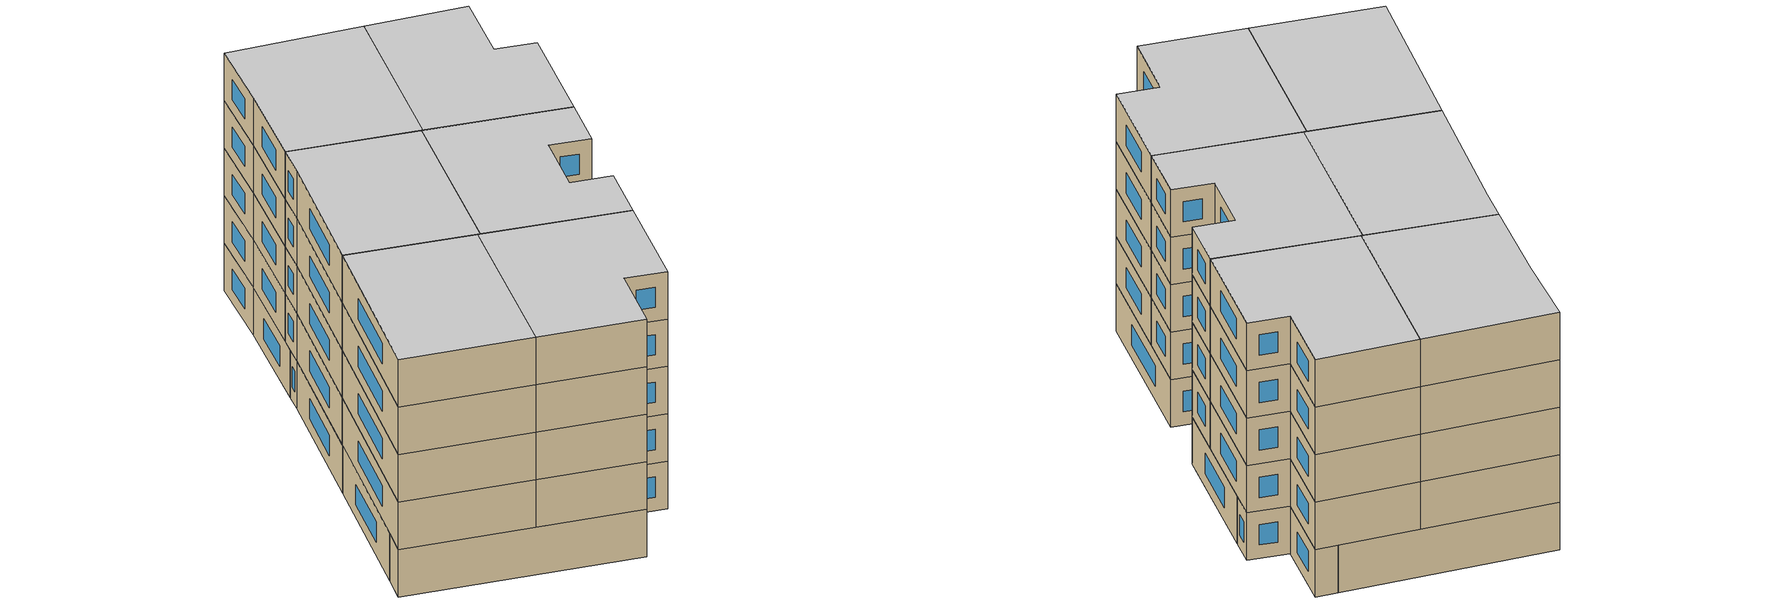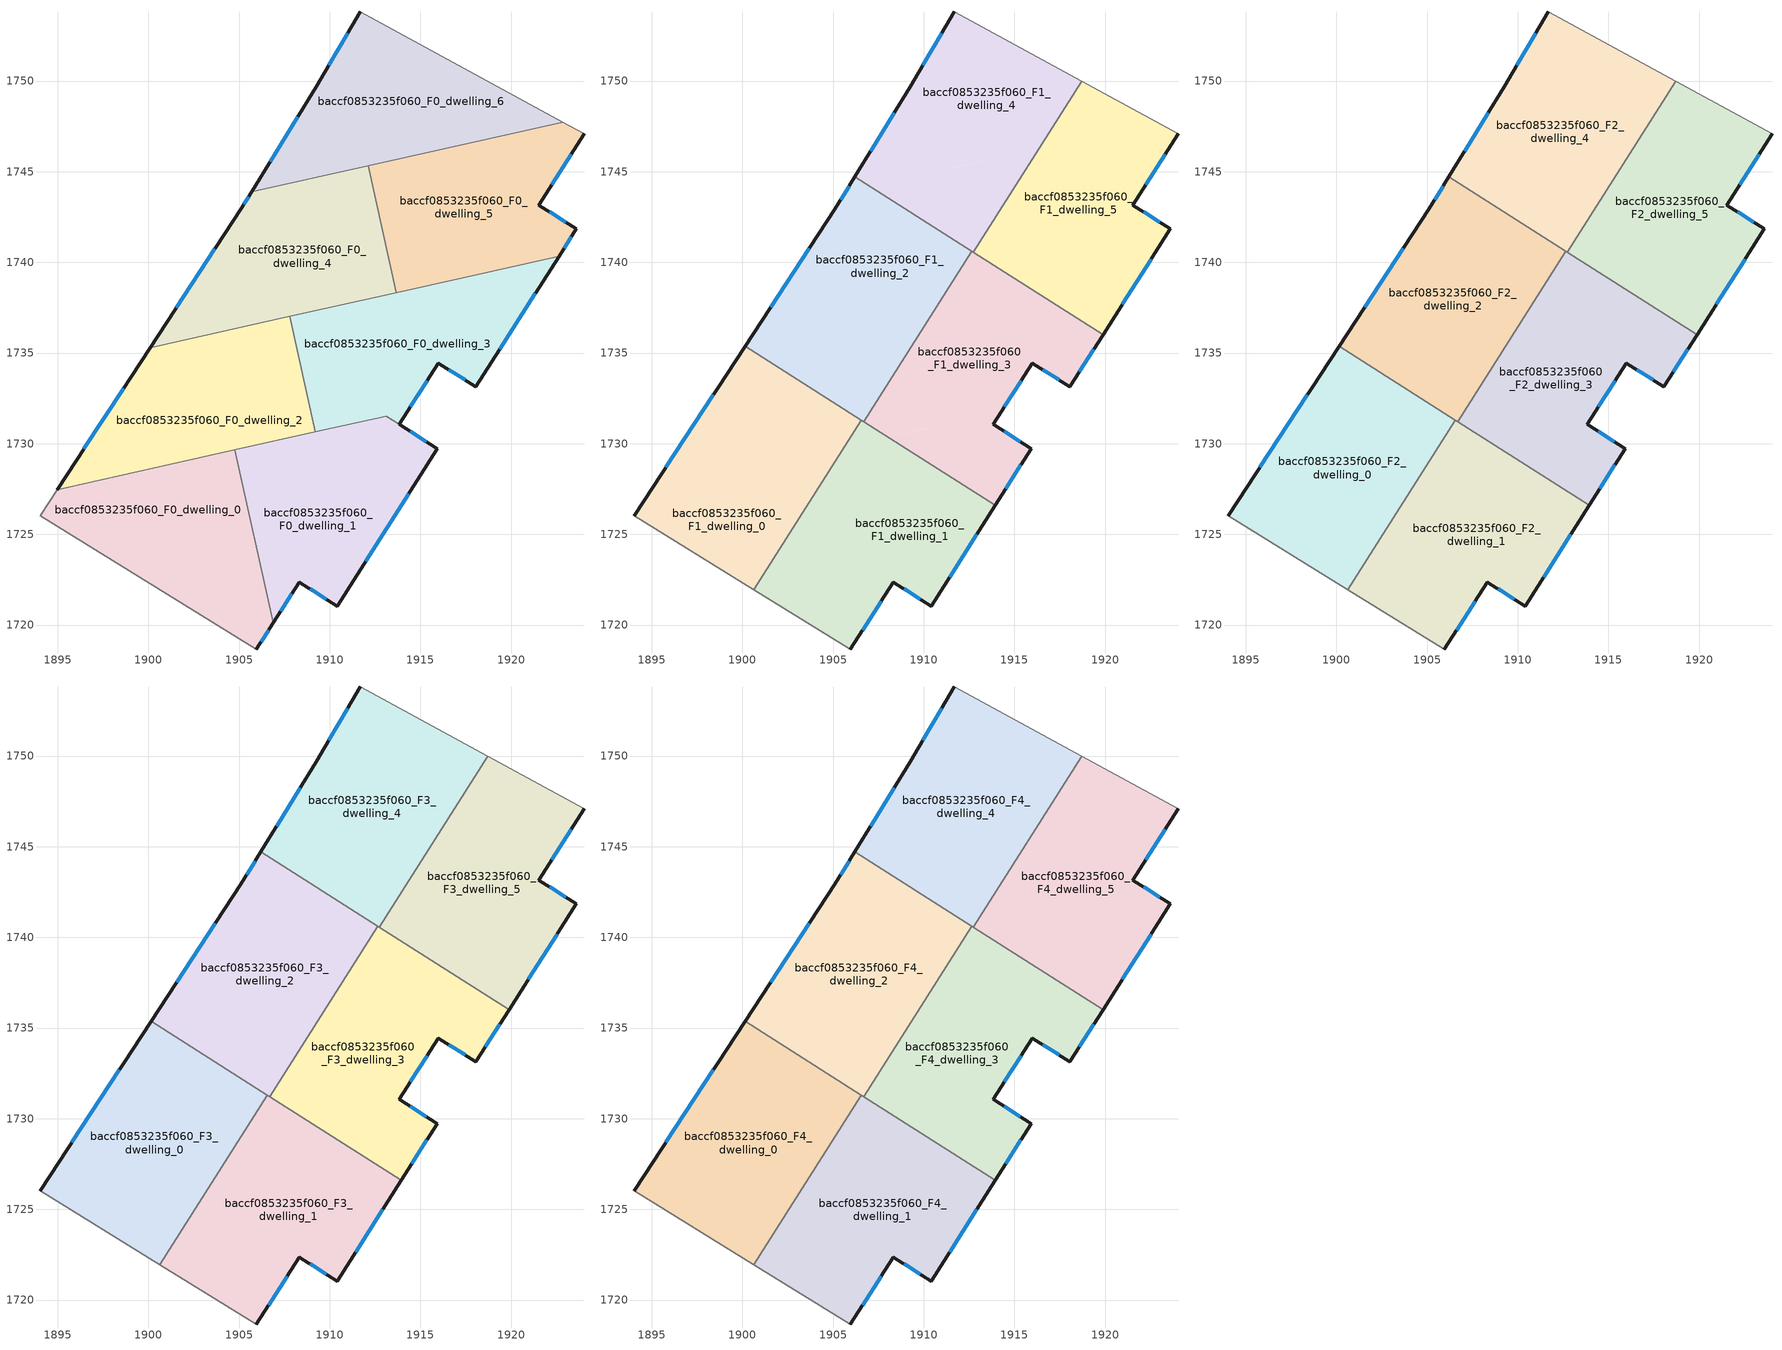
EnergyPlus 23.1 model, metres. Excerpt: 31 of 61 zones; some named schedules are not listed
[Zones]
baccf0853235f060_F0_dwelling_0
 floor ground (EU_floor_Construction): 1904.76,1729.66 1906.89,1720.12 1905.96,1718.66 1894.03,1726.03 1894.97,1727.47 z0
 wall outside (EU_wall_Construction): 1905.96,1718.66 1906.89,1720.12 z0:3
 wall adiabatic (EU_wall_Construction): 1894.97,1727.47 1894.03,1726.03 1905.96,1718.66 z0:3
 wall to baccf0853235f060_F0_dwelling_1 (EU_wall_Construction): 1906.89,1720.12 1904.76,1729.66 z0:3
 wall to baccf0853235f060_F0_dwelling_2 (EU_wall_Construction): 1904.76,1729.66 1894.97,1727.47 z0:3
 window (EU_Window_Construction): 1906.23,1719.07 1906.63,1719.7 z0.86:2.14
baccf0853235f060_F0_dwelling_1
 floor ground (EU_floor_Construction): 1915.93,1729.74 1910.41,1721.04 1908.32,1722.37 1906.89,1720.12 1904.76,1729.66 1913.11,1731.52 z0
 wall outside (EU_wall_Construction): 1906.89,1720.12 1908.32,1722.37 1910.41,1721.04 1915.93,1729.74 1913.84,1731.06 z0:3
 wall to baccf0853235f060_F0_dwelling_3 (EU_wall_Construction): 1913.84,1731.06 1913.11,1731.52 1909.21,1730.65 z0:3
 wall to baccf0853235f060_F0_dwelling_2 (EU_wall_Construction): 1909.21,1730.65 1904.76,1729.66 z0:3
 window (EU_Window_Construction): 1915.33,1730.11 1914.44,1730.68 / 1911.99,1723.53 1914.36,1727.25 / 1908.92,1721.99 1909.82,1721.42 / 1907.3,1720.76 1907.91,1721.73 z0.86:2.14
baccf0853235f060_F0_dwelling_2
 floor ground (EU_floor_Construction): 1907.78,1737.02 1909.21,1730.65 1894.97,1727.47 1900.1,1735.3 z0
 wall outside (EU_wall_Construction): 1900.1,1735.3 1894.97,1727.47 z0:3
 wall to baccf0853235f060_F0_dwelling_3 (EU_wall_Construction): 1909.21,1730.65 1907.78,1737.02 z0:3
 wall to baccf0853235f060_F0_dwelling_4 (EU_wall_Construction): 1907.78,1737.02 1900.1,1735.3 z0:3
 window (EU_Window_Construction): 1898.64,1733.07 1896.44,1729.71 z0.86:2.14
 ceiling adiabatic (EU_roof_Construction): 1906.7,1731.22 1908.46,1733.99 1907.78,1737.02 1900.22,1735.33 z3
baccf0853235f060_F0_dwelling_3
 floor ground (EU_floor_Construction): 1922.65,1740.34 1918.06,1733.14 1915.99,1734.45 1913.84,1731.06 1913.11,1731.52 1909.21,1730.65 1907.78,1737.02 z0
 wall outside (EU_wall_Construction): 1913.84,1731.06 1915.99,1734.45 1918.06,1733.14 1922.65,1740.34 z0:3
 wall to baccf0853235f060_F0_dwelling_5 (EU_wall_Construction): 1922.65,1740.34 1913.68,1738.34 z0:3
 wall to baccf0853235f060_F0_dwelling_4 (EU_wall_Construction): 1913.68,1738.34 1907.78,1737.02 z0:3
 window (EU_Window_Construction): 1919.37,1735.2 1921.34,1738.28 / 1916.58,1734.08 1917.47,1733.52 / 1914.45,1732.03 1915.37,1733.48 z0.86:2.14
 ceiling adiabatic (EU_roof_Construction): 1908.46,1733.99 1910.81,1737.7 1907.78,1737.02 z3
baccf0853235f060_F0_dwelling_4
 floor ground (EU_floor_Construction): 1912.11,1745.33 1913.68,1738.34 1900.1,1735.3 1905.1,1742.94 1905.7,1743.9 z0
 wall outside (EU_wall_Construction): 1905.7,1743.9 1905.1,1742.94 1900.1,1735.3 z0:3
 wall to baccf0853235f060_F0_dwelling_5 (EU_wall_Construction): 1913.68,1738.34 1912.11,1745.33 z0:3
 wall to baccf0853235f060_F0_dwelling_6 (EU_wall_Construction): 1912.11,1745.33 1905.7,1743.9 z0:3
 window (EU_Window_Construction): 1905.53,1743.63 1905.27,1743.21 / 1903.68,1740.76 1901.53,1737.49 z0.86:2.14
baccf0853235f060_F0_dwelling_5
 floor ground (EU_floor_Construction): 1924.02,1747.1 1921.54,1743.16 1923.6,1741.84 1922.65,1740.34 1913.68,1738.34 1912.11,1745.33 1922.86,1747.73 z0
 wall outside (EU_wall_Construction): 1922.65,1740.34 1923.6,1741.84 1921.54,1743.16 1924.02,1747.1 z0:3
 wall adiabatic (EU_wall_Construction): 1924.02,1747.1 1922.86,1747.73 z0:3
 wall to baccf0853235f060_F0_dwelling_6 (EU_wall_Construction): 1922.86,1747.73 1912.11,1745.33 z0:3
 window (EU_Window_Construction): 1923.01,1742.22 1922.13,1742.78 / 1922.92,1740.77 1923.33,1741.41 / 1922.25,1744.28 1923.31,1745.97 z0.86:2.14
 ceiling adiabatic (EU_roof_Construction): 1915.57,1738.76 1913.25,1740.23 1913.68,1738.34 z3
baccf0853235f060_F0_dwelling_6
 floor ground (EU_floor_Construction): 1922.86,1747.73 1905.7,1743.9 1909.27,1749.67 1911.68,1753.83 z0
 wall outside (EU_wall_Construction): 1911.68,1753.83 1909.27,1749.67 1905.7,1743.9 z0:3
 wall adiabatic (EU_wall_Construction): 1922.86,1747.73 1911.68,1753.83 z0:3
 window (EU_Window_Construction): 1908.25,1748.02 1906.72,1745.55 / 1910.99,1752.64 1909.95,1750.86 z0.86:2.14
 ceiling adiabatic (EU_roof_Construction): 1907.01,1744.19 1906.2,1744.71 1905.7,1743.9 z3
baccf0853235f060_F1_dwelling_0
 floor to baccf0853235f060_F0_dwelling_0 (EU_floor_Construction): 1904.76,1729.66 1904.96,1728.76 1900.63,1721.95 1894.03,1726.03 1894.97,1727.47 z3
 floor to baccf0853235f060_F0_dwelling_2 (EU_floor_Construction): 1906.57,1731.3 1905.66,1729.86 1894.97,1727.47 1900.1,1735.3 1900.22,1735.33 z3
 floor to baccf0853235f060_F0_dwelling_1 (EU_floor_Construction): 1905.66,1729.86 1904.96,1728.76 1904.76,1729.66 z3
 wall outside (EU_wall_Construction): 1900.15,1735.37 1894.03,1726.03 z3:6
 wall adiabatic (EU_wall_Construction): 1894.03,1726.03 1900.63,1721.95 z3:6
 wall to baccf0853235f060_F1_dwelling_1 (EU_wall_Construction): 1900.63,1721.95 1906.57,1731.3 z3:6
 wall to baccf0853235f060_F1_dwelling_2 (EU_wall_Construction): 1906.57,1731.3 1900.15,1735.37 z3:6
 window (EU_Window_Construction): 1898.4,1732.7 1895.78,1728.7 z3.86:5.14
baccf0853235f060_F1_dwelling_1
 floor to baccf0853235f060_F0_dwelling_1 (EU_floor_Construction): 1913.95,1726.61 1910.41,1721.04 1908.32,1722.37 1906.89,1720.12 1904.96,1728.76 1905.66,1729.86 1908.01,1730.38 z3
 floor to baccf0853235f060_F0_dwelling_0 (EU_floor_Construction): 1904.96,1728.76 1906.89,1720.12 1905.96,1718.66 1900.63,1721.95 z3
 floor to baccf0853235f060_F0_dwelling_2 (EU_floor_Construction): 1908.01,1730.38 1905.66,1729.86 1906.57,1731.3 z3
 wall outside (EU_wall_Construction): 1905.96,1718.66 1908.32,1722.37 1910.41,1721.04 1913.95,1726.61 z3:6
 wall adiabatic (EU_wall_Construction): 1900.63,1721.95 1905.96,1718.66 z3:6
 wall to baccf0853235f060_F1_dwelling_3 (EU_wall_Construction): 1913.95,1726.61 1906.7,1731.22 z3:6
 wall to baccf0853235f060_F1_dwelling_2 (EU_wall_Construction): 1906.7,1731.22 1906.57,1731.3 z3:6
 window (EU_Window_Construction): 1908.92,1721.99 1909.82,1721.42 / 1906.64,1719.72 1907.65,1721.31 / 1911.42,1722.63 1912.94,1725.02 z3.86:5.14
baccf0853235f060_F1_dwelling_2
 floor to baccf0853235f060_F0_dwelling_4 (EU_floor_Construction): 1912.66,1740.61 1910.81,1737.7 1900.22,1735.33 1900.15,1735.37 1905.1,1742.94 1905.7,1743.9 1907.01,1744.19 z3
 floor adiabatic (EU_floor_Construction): 1912.66,1740.61 1906.7,1731.22 1900.22,1735.33 1910.81,1737.7 1912.66,1740.61 1907.01,1744.19 1905.7,1743.9 1905.1,1742.94 1906.2,1744.71 z3
 wall outside (EU_wall_Construction): 1906.2,1744.71 1905.1,1742.94 1900.15,1735.37 z3:6
 wall to baccf0853235f060_F1_dwelling_3 (EU_wall_Construction): 1906.7,1731.22 1912.66,1740.61 z3:6
 wall to baccf0853235f060_F1_dwelling_4 (EU_wall_Construction): 1912.66,1740.61 1906.2,1744.71 z3:6
 window (EU_Window_Construction): 1905.89,1744.21 1905.42,1743.45 / 1903.69,1740.78 1901.56,1737.54 z3.86:5.14
baccf0853235f060_F1_dwelling_3
 floor to baccf0853235f060_F0_dwelling_3 (EU_floor_Construction): 1919.89,1736.02 1918.06,1733.14 1915.99,1734.45 1913.84,1731.06 1913.11,1731.52 1909.21,1730.65 1908.46,1733.99 1910.81,1737.7 1915.57,1738.76 z3
 floor to baccf0853235f060_F0_dwelling_1 (EU_floor_Construction): 1915.93,1729.74 1913.95,1726.61 1908.01,1730.38 1913.11,1731.52 z3
 floor to baccf0853235f060_F0_dwelling_4 (EU_floor_Construction): 1913.25,1740.23 1913.68,1738.34 1910.81,1737.7 1912.66,1740.61 1912.74,1740.56 z3
 floor adiabatic (EU_floor_Construction): 1915.57,1738.76 1913.68,1738.34 1913.25,1740.23 z3
 floor to baccf0853235f060_F0_dwelling_2 (EU_floor_Construction): 1908.46,1733.99 1909.21,1730.65 1908.01,1730.38 1906.7,1731.22 z3
 wall outside (EU_wall_Construction): 1913.95,1726.61 1915.93,1729.74 1913.84,1731.06 1915.99,1734.45 1918.06,1733.14 1919.89,1736.02 z3:6
 wall to baccf0853235f060_F1_dwelling_5 (EU_wall_Construction): 1919.89,1736.02 1912.74,1740.56 z3:6
 wall to baccf0853235f060_F1_dwelling_4 (EU_wall_Construction): 1912.74,1740.56 1912.66,1740.61 z3:6
 window (EU_Window_Construction): 1914.45,1732.03 1915.37,1733.48 / 1915.33,1730.11 1914.44,1730.68 / 1914.52,1727.5 1915.37,1728.84 / 1918.58,1733.97 1919.37,1735.2 / 1916.58,1734.08 1917.47,1733.52 z3.86:5.14
baccf0853235f060_F1_dwelling_4
 floor to baccf0853235f060_F0_dwelling_4 (EU_floor_Construction): 1912.11,1745.33 1913.06,1741.08 1912.74,1740.56 1907.01,1744.19 z3
 floor to baccf0853235f060_F0_dwelling_6 (EU_floor_Construction): 1918.72,1749.99 1916.37,1746.28 1907.01,1744.19 1906.2,1744.71 1909.27,1749.67 1911.68,1753.83 z3
 floor to baccf0853235f060_F0_dwelling_5 (EU_floor_Construction): 1916.37,1746.28 1913.06,1741.08 1912.11,1745.33 z3
 wall outside (EU_wall_Construction): 1911.68,1753.83 1909.27,1749.67 1906.2,1744.71 z3:6
 wall adiabatic (EU_wall_Construction): 1918.72,1749.99 1911.68,1753.83 z3:6
 wall to baccf0853235f060_F1_dwelling_5 (EU_wall_Construction): 1912.74,1740.56 1918.72,1749.99 z3:6
 window (EU_Window_Construction): 1910.99,1752.64 1909.95,1750.86 / 1908.39,1748.25 1907.08,1746.13 z3.86:5.14
baccf0853235f060_F1_dwelling_5
 floor to baccf0853235f060_F0_dwelling_5 (EU_floor_Construction): 1924.02,1747.1 1921.54,1743.16 1923.6,1741.84 1922.65,1740.34 1915.57,1738.76 1913.25,1740.23 1913.06,1741.08 1916.37,1746.28 1922.86,1747.73 z3
 floor to baccf0853235f060_F0_dwelling_3 (EU_floor_Construction): 1922.65,1740.34 1919.89,1736.02 1915.57,1738.76 z3
 floor to baccf0853235f060_F0_dwelling_6 (EU_floor_Construction): 1922.86,1747.73 1916.37,1746.28 1918.72,1749.99 z3
 floor to baccf0853235f060_F0_dwelling_4 (EU_floor_Construction): 1913.06,1741.08 1913.25,1740.23 1912.74,1740.56 z3
 wall outside (EU_wall_Construction): 1919.89,1736.02 1923.6,1741.84 1921.54,1743.16 1924.02,1747.1 z3:6
 wall adiabatic (EU_wall_Construction): 1924.02,1747.1 1918.72,1749.99 z3:6
 window (EU_Window_Construction): 1922.25,1744.28 1923.31,1745.97 / 1923.01,1742.22 1922.13,1742.78 / 1920.95,1737.68 1922.54,1740.18 z3.86:5.14
baccf0853235f060_F2_dwelling_0
 floor to baccf0853235f060_F1_dwelling_0 (EU_floor_Construction): 1906.57,1731.3 1900.63,1721.95 1894.03,1726.03 1900.15,1735.37 z6
 wall outside (EU_wall_Construction): 1900.15,1735.37 1894.03,1726.03 z6:9
 wall adiabatic (EU_wall_Construction): 1894.03,1726.03 1900.63,1721.95 z6:9
 wall to baccf0853235f060_F2_dwelling_1 (EU_wall_Construction): 1900.63,1721.95 1906.57,1731.3 z6:9
 wall to baccf0853235f060_F2_dwelling_2 (EU_wall_Construction): 1906.57,1731.3 1900.15,1735.37 z6:9
 window (EU_Window_Construction): 1898.4,1732.7 1895.78,1728.7 z6.86:8.14
baccf0853235f060_F2_dwelling_1
 floor to baccf0853235f060_F1_dwelling_1 (EU_floor_Construction): 1913.95,1726.61 1910.41,1721.04 1908.32,1722.37 1905.96,1718.66 1900.63,1721.95 1906.57,1731.3 z6
 wall outside (EU_wall_Construction): 1905.96,1718.66 1908.32,1722.37 1910.41,1721.04 1913.95,1726.61 z6:9
 wall adiabatic (EU_wall_Construction): 1900.63,1721.95 1905.96,1718.66 z6:9
 wall to baccf0853235f060_F2_dwelling_3 (EU_wall_Construction): 1913.95,1726.61 1906.7,1731.22 z6:9
 wall to baccf0853235f060_F2_dwelling_2 (EU_wall_Construction): 1906.7,1731.22 1906.57,1731.3 z6:9
 window (EU_Window_Construction): 1908.92,1721.99 1909.82,1721.42 / 1906.64,1719.72 1907.65,1721.31 / 1911.42,1722.63 1912.94,1725.02 z6.86:8.14
baccf0853235f060_F2_dwelling_2
 floor to baccf0853235f060_F1_dwelling_2 (EU_floor_Construction): 1912.66,1740.61 1906.7,1731.22 1900.15,1735.37 1905.1,1742.94 1906.2,1744.71 z6
 wall outside (EU_wall_Construction): 1906.2,1744.71 1905.1,1742.94 1900.15,1735.37 z6:9
 wall to baccf0853235f060_F2_dwelling_3 (EU_wall_Construction): 1906.7,1731.22 1912.66,1740.61 z6:9
 wall to baccf0853235f060_F2_dwelling_4 (EU_wall_Construction): 1912.66,1740.61 1906.2,1744.71 z6:9
 window (EU_Window_Construction): 1905.89,1744.21 1905.42,1743.45 / 1903.69,1740.78 1901.56,1737.54 z6.86:8.14
baccf0853235f060_F2_dwelling_3
 floor to baccf0853235f060_F1_dwelling_3 (EU_floor_Construction): 1919.89,1736.02 1918.06,1733.14 1915.99,1734.45 1913.84,1731.06 1915.93,1729.74 1913.95,1726.61 1906.7,1731.22 1912.66,1740.61 z6
 wall outside (EU_wall_Construction): 1913.95,1726.61 1915.93,1729.74 1913.84,1731.06 1915.99,1734.45 1918.06,1733.14 1919.89,1736.02 z6:9
 wall to baccf0853235f060_F2_dwelling_5 (EU_wall_Construction): 1919.89,1736.02 1912.74,1740.56 z6:9
 wall to baccf0853235f060_F2_dwelling_4 (EU_wall_Construction): 1912.74,1740.56 1912.66,1740.61 z6:9
 window (EU_Window_Construction): 1914.45,1732.03 1915.37,1733.48 / 1915.33,1730.11 1914.44,1730.68 / 1914.52,1727.5 1915.37,1728.84 / 1918.58,1733.97 1919.37,1735.2 / 1916.58,1734.08 1917.47,1733.52 z6.86:8.14
baccf0853235f060_F2_dwelling_4
 floor to baccf0853235f060_F1_dwelling_4 (EU_floor_Construction): 1918.72,1749.99 1912.74,1740.56 1906.2,1744.71 1909.27,1749.67 1911.68,1753.83 z6
 wall outside (EU_wall_Construction): 1911.68,1753.83 1909.27,1749.67 1906.2,1744.71 z6:9
 wall adiabatic (EU_wall_Construction): 1918.72,1749.99 1911.68,1753.83 z6:9
 wall to baccf0853235f060_F2_dwelling_5 (EU_wall_Construction): 1912.74,1740.56 1918.72,1749.99 z6:9
 window (EU_Window_Construction): 1910.99,1752.64 1909.95,1750.86 / 1908.39,1748.25 1907.08,1746.13 z6.86:8.14
baccf0853235f060_F2_dwelling_5
 floor to baccf0853235f060_F1_dwelling_5 (EU_floor_Construction): 1924.02,1747.1 1921.54,1743.16 1923.6,1741.84 1919.89,1736.02 1912.74,1740.56 1918.72,1749.99 z6
 wall outside (EU_wall_Construction): 1919.89,1736.02 1923.6,1741.84 1921.54,1743.16 1924.02,1747.1 z6:9
 wall adiabatic (EU_wall_Construction): 1924.02,1747.1 1918.72,1749.99 z6:9
 window (EU_Window_Construction): 1922.25,1744.28 1923.31,1745.97 / 1923.01,1742.22 1922.13,1742.78 / 1920.95,1737.68 1922.54,1740.18 z6.86:8.14
baccf0853235f060_F3_dwelling_0
 floor to baccf0853235f060_F2_dwelling_0 (EU_floor_Construction): 1906.57,1731.3 1900.63,1721.95 1894.03,1726.03 1900.15,1735.37 z9
 wall outside (EU_wall_Construction): 1900.15,1735.37 1894.03,1726.03 z9:12
 wall adiabatic (EU_wall_Construction): 1894.03,1726.03 1900.63,1721.95 z9:12
 wall to baccf0853235f060_F3_dwelling_1 (EU_wall_Construction): 1900.63,1721.95 1906.57,1731.3 z9:12
 wall to baccf0853235f060_F3_dwelling_2 (EU_wall_Construction): 1906.57,1731.3 1900.15,1735.37 z9:12
 window (EU_Window_Construction): 1898.4,1732.7 1895.78,1728.7 z9.86:11.14
baccf0853235f060_F3_dwelling_1
 floor to baccf0853235f060_F2_dwelling_1 (EU_floor_Construction): 1913.95,1726.61 1910.41,1721.04 1908.32,1722.37 1905.96,1718.66 1900.63,1721.95 1906.57,1731.3 z9
 wall outside (EU_wall_Construction): 1905.96,1718.66 1908.32,1722.37 1910.41,1721.04 1913.95,1726.61 z9:12
 wall adiabatic (EU_wall_Construction): 1900.63,1721.95 1905.96,1718.66 z9:12
 wall to baccf0853235f060_F3_dwelling_3 (EU_wall_Construction): 1913.95,1726.61 1906.7,1731.22 z9:12
 wall to baccf0853235f060_F3_dwelling_2 (EU_wall_Construction): 1906.7,1731.22 1906.57,1731.3 z9:12
 window (EU_Window_Construction): 1908.92,1721.99 1909.82,1721.42 / 1906.64,1719.72 1907.65,1721.31 / 1911.42,1722.63 1912.94,1725.02 z9.86:11.14
baccf0853235f060_F3_dwelling_2
 floor to baccf0853235f060_F2_dwelling_2 (EU_floor_Construction): 1912.66,1740.61 1906.7,1731.22 1900.15,1735.37 1905.1,1742.94 1906.2,1744.71 z9
 wall outside (EU_wall_Construction): 1906.2,1744.71 1905.1,1742.94 1900.15,1735.37 z9:12
 wall to baccf0853235f060_F3_dwelling_3 (EU_wall_Construction): 1906.7,1731.22 1912.66,1740.61 z9:12
 wall to baccf0853235f060_F3_dwelling_4 (EU_wall_Construction): 1912.66,1740.61 1906.2,1744.71 z9:12
 window (EU_Window_Construction): 1905.89,1744.21 1905.42,1743.45 / 1903.69,1740.78 1901.56,1737.54 z9.86:11.14
baccf0853235f060_F3_dwelling_3
 floor to baccf0853235f060_F2_dwelling_3 (EU_floor_Construction): 1919.89,1736.02 1918.06,1733.14 1915.99,1734.45 1913.84,1731.06 1915.93,1729.74 1913.95,1726.61 1906.7,1731.22 1912.66,1740.61 z9
 wall outside (EU_wall_Construction): 1913.95,1726.61 1915.93,1729.74 1913.84,1731.06 1915.99,1734.45 1918.06,1733.14 1919.89,1736.02 z9:12
 wall to baccf0853235f060_F3_dwelling_5 (EU_wall_Construction): 1919.89,1736.02 1912.74,1740.56 z9:12
 wall to baccf0853235f060_F3_dwelling_4 (EU_wall_Construction): 1912.74,1740.56 1912.66,1740.61 z9:12
 window (EU_Window_Construction): 1914.45,1732.03 1915.37,1733.48 / 1915.33,1730.11 1914.44,1730.68 / 1914.52,1727.5 1915.37,1728.84 / 1918.58,1733.97 1919.37,1735.2 / 1916.58,1734.08 1917.47,1733.52 z9.86:11.14
baccf0853235f060_F3_dwelling_4
 floor to baccf0853235f060_F2_dwelling_4 (EU_floor_Construction): 1918.72,1749.99 1912.74,1740.56 1906.2,1744.71 1909.27,1749.67 1911.68,1753.83 z9
 wall outside (EU_wall_Construction): 1911.68,1753.83 1909.27,1749.67 1906.2,1744.71 z9:12
 wall adiabatic (EU_wall_Construction): 1918.72,1749.99 1911.68,1753.83 z9:12
 wall to baccf0853235f060_F3_dwelling_5 (EU_wall_Construction): 1912.74,1740.56 1918.72,1749.99 z9:12
 window (EU_Window_Construction): 1910.99,1752.64 1909.95,1750.86 / 1908.39,1748.25 1907.08,1746.13 z9.86:11.14
baccf0853235f060_F3_dwelling_5
 floor to baccf0853235f060_F2_dwelling_5 (EU_floor_Construction): 1924.02,1747.1 1921.54,1743.16 1923.6,1741.84 1919.89,1736.02 1912.74,1740.56 1918.72,1749.99 z9
 wall outside (EU_wall_Construction): 1919.89,1736.02 1923.6,1741.84 1921.54,1743.16 1924.02,1747.1 z9:12
 wall adiabatic (EU_wall_Construction): 1924.02,1747.1 1918.72,1749.99 z9:12
 window (EU_Window_Construction): 1922.25,1744.28 1923.31,1745.97 / 1923.01,1742.22 1922.13,1742.78 / 1920.95,1737.68 1922.54,1740.18 z9.86:11.14
baccf0853235f060_F4_dwelling_0
 floor to baccf0853235f060_F3_dwelling_0 (EU_floor_Construction): 1906.57,1731.3 1900.63,1721.95 1894.03,1726.03 1900.15,1735.37 z12
 wall outside (EU_wall_Construction): 1900.15,1735.37 1894.03,1726.03 z12:15
 wall adiabatic (EU_wall_Construction): 1894.03,1726.03 1900.63,1721.95 z12:15
 wall to baccf0853235f060_F4_dwelling_1 (EU_wall_Construction): 1900.63,1721.95 1906.57,1731.3 z12:15
 wall to baccf0853235f060_F4_dwelling_2 (EU_wall_Construction): 1906.57,1731.3 1900.15,1735.37 z12:15
 window (EU_Window_Construction): 1898.4,1732.7 1895.78,1728.7 z12.86:14.14
 ceiling to baccf0853235f060_F5_dwelling_0 (EU_floor_Construction): 1900.63,1721.95 1906.57,1731.3 1900.15,1735.37 1894.03,1726.03 z15
baccf0853235f060_F4_dwelling_1
 floor to baccf0853235f060_F3_dwelling_1 (EU_floor_Construction): 1913.95,1726.61 1910.41,1721.04 1908.32,1722.37 1905.96,1718.66 1900.63,1721.95 1906.57,1731.3 z12
 wall outside (EU_wall_Construction): 1905.96,1718.66 1908.32,1722.37 1910.41,1721.04 1913.95,1726.61 z12:15
 wall adiabatic (EU_wall_Construction): 1900.63,1721.95 1905.96,1718.66 z12:15
 wall to baccf0853235f060_F4_dwelling_3 (EU_wall_Construction): 1913.95,1726.61 1906.7,1731.22 z12:15
 wall to baccf0853235f060_F4_dwelling_2 (EU_wall_Construction): 1906.7,1731.22 1906.57,1731.3 z12:15
 window (EU_Window_Construction): 1908.92,1721.99 1909.82,1721.42 / 1906.64,1719.72 1907.65,1721.31 / 1911.42,1722.63 1912.94,1725.02 z12.86:14.14
 ceiling to baccf0853235f060_F5_dwelling_1 (EU_floor_Construction): 1910.41,1721.04 1913.95,1726.61 1906.57,1731.3 1900.63,1721.95 1905.96,1718.66 1908.32,1722.37 z15
baccf0853235f060_F4_dwelling_2
 floor to baccf0853235f060_F3_dwelling_2 (EU_floor_Construction): 1912.66,1740.61 1906.7,1731.22 1900.15,1735.37 1905.1,1742.94 1906.2,1744.71 z12
 wall outside (EU_wall_Construction): 1906.2,1744.71 1905.1,1742.94 1900.15,1735.37 z12:15
 wall to baccf0853235f060_F4_dwelling_3 (EU_wall_Construction): 1906.7,1731.22 1912.66,1740.61 z12:15
 wall to baccf0853235f060_F4_dwelling_4 (EU_wall_Construction): 1912.66,1740.61 1906.2,1744.71 z12:15
 window (EU_Window_Construction): 1905.89,1744.21 1905.42,1743.45 / 1903.69,1740.78 1901.56,1737.54 z12.86:14.14
 ceiling to baccf0853235f060_F5_dwelling_2 (EU_floor_Construction): 1906.7,1731.22 1912.66,1740.61 1906.2,1744.71 1905.1,1742.94 1900.15,1735.37 z15
baccf0853235f060_F4_dwelling_3
 floor to baccf0853235f060_F3_dwelling_3 (EU_floor_Construction): 1919.89,1736.02 1918.06,1733.14 1915.99,1734.45 1913.84,1731.06 1915.93,1729.74 1913.95,1726.61 1906.7,1731.22 1912.66,1740.61 z12
 wall outside (EU_wall_Construction): 1913.95,1726.61 1915.93,1729.74 1913.84,1731.06 1915.99,1734.45 1918.06,1733.14 1919.89,1736.02 z12:15
 wall to baccf0853235f060_F4_dwelling_5 (EU_wall_Construction): 1919.89,1736.02 1912.74,1740.56 z12:15
 wall to baccf0853235f060_F4_dwelling_4 (EU_wall_Construction): 1912.74,1740.56 1912.66,1740.61 z12:15
 window (EU_Window_Construction): 1914.45,1732.03 1915.37,1733.48 / 1915.33,1730.11 1914.44,1730.68 / 1914.52,1727.5 1915.37,1728.84 / 1918.58,1733.97 1919.37,1735.2 / 1916.58,1734.08 1917.47,1733.52 z12.86:14.14
 ceiling to baccf0853235f060_F5_dwelling_3 (EU_floor_Construction): 1915.93,1729.74 1913.84,1731.06 1915.99,1734.45 1918.06,1733.14 1919.89,1736.02 1912.66,1740.61 1906.7,1731.22 1913.95,1726.61 z15
baccf0853235f060_F4_dwelling_4
 floor to baccf0853235f060_F3_dwelling_4 (EU_floor_Construction): 1918.72,1749.99 1912.74,1740.56 1906.2,1744.71 1909.27,1749.67 1911.68,1753.83 z12
 wall outside (EU_wall_Construction): 1911.68,1753.83 1909.27,1749.67 1906.2,1744.71 z12:15
 wall adiabatic (EU_wall_Construction): 1918.72,1749.99 1911.68,1753.83 z12:15
 wall to baccf0853235f060_F4_dwelling_5 (EU_wall_Construction): 1912.74,1740.56 1918.72,1749.99 z12:15
 window (EU_Window_Construction): 1910.99,1752.64 1909.95,1750.86 / 1908.39,1748.25 1907.08,1746.13 z12.86:14.14
 ceiling to baccf0853235f060_F5_dwelling_4 (EU_floor_Construction): 1912.74,1740.56 1918.72,1749.99 1911.68,1753.83 1909.27,1749.67 1906.2,1744.71 z15
baccf0853235f060_F4_dwelling_5
 floor to baccf0853235f060_F3_dwelling_5 (EU_floor_Construction): 1924.02,1747.1 1921.54,1743.16 1923.6,1741.84 1919.89,1736.02 1912.74,1740.56 1918.72,1749.99 z12
 wall outside (EU_wall_Construction): 1919.89,1736.02 1923.6,1741.84 1921.54,1743.16 1924.02,1747.1 z12:15
 wall adiabatic (EU_wall_Construction): 1924.02,1747.1 1918.72,1749.99 z12:15
 window (EU_Window_Construction): 1922.25,1744.28 1923.31,1745.97 / 1923.01,1742.22 1922.13,1742.78 / 1920.95,1737.68 1922.54,1740.18 z12.86:14.14
 ceiling to baccf0853235f060_F5_dwelling_5 (EU_floor_Construction): 1919.89,1736.02 1923.6,1741.84 1921.54,1743.16 1924.02,1747.1 1918.72,1749.99 1912.74,1740.56 z15
[Building]
EU S2 Campaign: North Axis=0; Terrain=City; Solar Distribution=FullExterior
[Site:Location]
Helsinki-Vantaa.AP: Latitude=60.317; Longitude=24.963; Time Zone=2; Elevation=54.6
[SizingPeriod:WeatherFileDays]
AnnualSizingPeriod: Begin Month=1; Begin Day of Month=1; End Month=12; End Day of Month=31; Day of Week for Start Day=Monday; Use Weather File Daylight Saving Period=No; Use Weather File Rain and Snow Indicators=No
[MATERIAL]
EU_InternalMass_Material: Roughness=MediumRough; Thickness=0.1; Conductivity=1; Density=1800; Specific Heat=900; Thermal Absorptance=0.9; Solar Absorptance=0.7; Visible Absorptance=0.7
[MATERIAL:NOMASS] Roughness=MediumRough; Thermal Absorptance=0.9; Solar Absorptance=0.7; Visible Absorptance=0.7
Name | Thermal Resistance
EU_wall_NoMass | 2.6932
EU_roof_NoMass | 3.19818
EU_floor_NoMass | 2.22482
[WINDOWMATERIAL:SIMPLEGLAZINGSYSTEM]
EU_Window_SimpleGlazing: UFactor=2.14966; Solar Heat Gain Coefficient=0.7; Visible Transmittance=0.7
[CONSTRUCTION]
EU_wall_Construction: EU_wall_NoMass
EU_roof_Construction: EU_roof_NoMass
EU_floor_Construction: EU_floor_NoMass
EU_Window_Construction: EU_Window_SimpleGlazing
EU_InternalMass_Construction: EU_InternalMass_Material
[ZONE] Type=1; Multiplier=1; Ceiling Height=autocalculate; Floor Area=autocalculate; Part of Total Floor Area=Yes
Name | Volume
baccf0853235f060_F0_dwelling_0 | 219.844
baccf0853235f060_F1_dwelling_0; baccf0853235f060_F2_dwelling_0; baccf0853235f060_F3_dwelling_0; baccf0853235f060_F4_dwelling_0 | 256.49
baccf0853235f060_F0_dwelling_1 | 218.711
baccf0853235f060_F1_dwelling_1; baccf0853235f060_F2_dwelling_1; baccf0853235f060_F3_dwelling_1; baccf0853235f060_F4_dwelling_1 | 256.479
baccf0853235f060_F0_dwelling_2 | 219.838
baccf0853235f060_F1_dwelling_2; baccf0853235f060_F2_dwelling_2; baccf0853235f060_F3_dwelling_2; baccf0853235f060_F4_dwelling_2 | 256.484
baccf0853235f060_F0_dwelling_3 | 220.945
baccf0853235f060_F1_dwelling_3; baccf0853235f060_F2_dwelling_3; baccf0853235f060_F3_dwelling_3; baccf0853235f060_F4_dwelling_3 | 256.496
baccf0853235f060_F0_dwelling_4 | 219.855
baccf0853235f060_F1_dwelling_4; baccf0853235f060_F2_dwelling_4; baccf0853235f060_F3_dwelling_4; baccf0853235f060_F4_dwelling_4 | 256.473
baccf0853235f060_F0_dwelling_5 | 219.872
baccf0853235f060_F1_dwelling_5; baccf0853235f060_F2_dwelling_5; baccf0853235f060_F3_dwelling_5; baccf0853235f060_F4_dwelling_5 | 256.486
baccf0853235f060_F0_dwelling_6 | 219.846
[INTERNALMASS] Construction=EU_InternalMass_Construction
Name | Zone or ZoneList | Surface Area
baccf0853235f060_F0_dwelling_0_EU_InternalMass | baccf0853235f060_F0_dwelling_0 | 73.2783
baccf0853235f060_F0_dwelling_1_EU_InternalMass | baccf0853235f060_F0_dwelling_1 | 72.909
baccf0853235f060_F0_dwelling_2_EU_InternalMass | baccf0853235f060_F0_dwelling_2 | 73.2801
baccf0853235f060_F0_dwelling_3_EU_InternalMass | baccf0853235f060_F0_dwelling_3 | 73.6471
baccf0853235f060_F0_dwelling_4_EU_InternalMass | baccf0853235f060_F0_dwelling_4 | 73.2845
baccf0853235f060_F0_dwelling_5_EU_InternalMass | baccf0853235f060_F0_dwelling_5 | 73.2897
baccf0853235f060_F0_dwelling_6_EU_InternalMass | baccf0853235f060_F0_dwelling_6 | 73.2819
baccf0853235f060_F1_dwelling_0_EU_InternalMass | baccf0853235f060_F1_dwelling_0 | 85.4944
baccf0853235f060_F1_dwelling_1_EU_InternalMass | baccf0853235f060_F1_dwelling_1 | 85.4926
baccf0853235f060_F1_dwelling_2_EU_InternalMass | baccf0853235f060_F1_dwelling_2 | 85.496
baccf0853235f060_F1_dwelling_3_EU_InternalMass | baccf0853235f060_F1_dwelling_3 | 85.4989
baccf0853235f060_F1_dwelling_4_EU_InternalMass | baccf0853235f060_F1_dwelling_4 | 85.4895
baccf0853235f060_F1_dwelling_5_EU_InternalMass | baccf0853235f060_F1_dwelling_5 | 85.4939
baccf0853235f060_F2_dwelling_0_EU_InternalMass | baccf0853235f060_F2_dwelling_0 | 85.4944
baccf0853235f060_F2_dwelling_1_EU_InternalMass | baccf0853235f060_F2_dwelling_1 | 85.4926
baccf0853235f060_F2_dwelling_2_EU_InternalMass | baccf0853235f060_F2_dwelling_2 | 85.496
baccf0853235f060_F2_dwelling_3_EU_InternalMass | baccf0853235f060_F2_dwelling_3 | 85.4989
baccf0853235f060_F2_dwelling_4_EU_InternalMass | baccf0853235f060_F2_dwelling_4 | 85.4895
baccf0853235f060_F2_dwelling_5_EU_InternalMass | baccf0853235f060_F2_dwelling_5 | 85.4939
baccf0853235f060_F3_dwelling_0_EU_InternalMass | baccf0853235f060_F3_dwelling_0 | 85.4944
baccf0853235f060_F3_dwelling_1_EU_InternalMass | baccf0853235f060_F3_dwelling_1 | 85.4926
baccf0853235f060_F3_dwelling_2_EU_InternalMass | baccf0853235f060_F3_dwelling_2 | 85.496
baccf0853235f060_F3_dwelling_3_EU_InternalMass | baccf0853235f060_F3_dwelling_3 | 85.4989
baccf0853235f060_F3_dwelling_4_EU_InternalMass | baccf0853235f060_F3_dwelling_4 | 85.4895
baccf0853235f060_F3_dwelling_5_EU_InternalMass | baccf0853235f060_F3_dwelling_5 | 85.4939
baccf0853235f060_F4_dwelling_0_EU_InternalMass | baccf0853235f060_F4_dwelling_0 | 85.4944
baccf0853235f060_F4_dwelling_1_EU_InternalMass | baccf0853235f060_F4_dwelling_1 | 85.4926
baccf0853235f060_F4_dwelling_2_EU_InternalMass | baccf0853235f060_F4_dwelling_2 | 85.496
baccf0853235f060_F4_dwelling_3_EU_InternalMass | baccf0853235f060_F4_dwelling_3 | 85.4989
baccf0853235f060_F4_dwelling_4_EU_InternalMass | baccf0853235f060_F4_dwelling_4 | 85.4895
baccf0853235f060_F4_dwelling_5_EU_InternalMass | baccf0853235f060_F4_dwelling_5 | 85.4939
[OTHEREQUIPMENT] Fuel Type=Electricity; Design Level Calculation Method=Watts/Area; Power per Zone Floor Area=1; Fraction Latent=0; Fraction Radiant=0; Fraction Lost=0; Carbon Dioxide Generation Rate=0; EndUse Subcategory=EU_Step8_InternalGains
Name | Zone or ZoneList or Space or SpaceList | Schedule
EU_Step8_InternalGain_baccf0853235f060_F0_dwelling_0_f000 | baccf0853235f060_F0_dwelling_0 | EU_Step8_GainSchedule_baccf0853235f060_F0_dwelling_0_f000
EU_Step8_InternalGain_baccf0853235f060_F0_dwelling_1_f000 | baccf0853235f060_F0_dwelling_1 | EU_Step8_GainSchedule_baccf0853235f060_F0_dwelling_1_f000
EU_Step8_InternalGain_baccf0853235f060_F0_dwelling_2_f000 | baccf0853235f060_F0_dwelling_2 | EU_Step8_GainSchedule_baccf0853235f060_F0_dwelling_2_f000
EU_Step8_InternalGain_baccf0853235f060_F0_dwelling_3_f000 | baccf0853235f060_F0_dwelling_3 | EU_Step8_GainSchedule_baccf0853235f060_F0_dwelling_3_f000
EU_Step8_InternalGain_baccf0853235f060_F0_dwelling_4_f000 | baccf0853235f060_F0_dwelling_4 | EU_Step8_GainSchedule_baccf0853235f060_F0_dwelling_4_f000
EU_Step8_InternalGain_baccf0853235f060_F0_dwelling_5_f000 | baccf0853235f060_F0_dwelling_5 | EU_Step8_GainSchedule_baccf0853235f060_F0_dwelling_5_f000
EU_Step8_InternalGain_baccf0853235f060_F0_dwelling_6_f000 | baccf0853235f060_F0_dwelling_6 | EU_Step8_GainSchedule_baccf0853235f060_F0_dwelling_6_f000
EU_Step8_InternalGain_baccf0853235f060_F1_dwelling_0_f000 | baccf0853235f060_F1_dwelling_0 | EU_Step8_GainSchedule_baccf0853235f060_F1_dwelling_0_f000
EU_Step8_InternalGain_baccf0853235f060_F1_dwelling_1_f000 | baccf0853235f060_F1_dwelling_1 | EU_Step8_GainSchedule_baccf0853235f060_F1_dwelling_1_f000
EU_Step8_InternalGain_baccf0853235f060_F1_dwelling_2_f000 | baccf0853235f060_F1_dwelling_2 | EU_Step8_GainSchedule_baccf0853235f060_F1_dwelling_2_f000
EU_Step8_InternalGain_baccf0853235f060_F1_dwelling_3_f000 | baccf0853235f060_F1_dwelling_3 | EU_Step8_GainSchedule_baccf0853235f060_F1_dwelling_3_f000
EU_Step8_InternalGain_baccf0853235f060_F1_dwelling_4_f000 | baccf0853235f060_F1_dwelling_4 | EU_Step8_GainSchedule_baccf0853235f060_F1_dwelling_4_f000
EU_Step8_InternalGain_baccf0853235f060_F1_dwelling_5_f000 | baccf0853235f060_F1_dwelling_5 | EU_Step8_GainSchedule_baccf0853235f060_F1_dwelling_5_f000
EU_Step8_InternalGain_baccf0853235f060_F2_dwelling_0_f000 | baccf0853235f060_F2_dwelling_0 | EU_Step8_GainSchedule_baccf0853235f060_F2_dwelling_0_f000
EU_Step8_InternalGain_baccf0853235f060_F2_dwelling_1_f000 | baccf0853235f060_F2_dwelling_1 | EU_Step8_GainSchedule_baccf0853235f060_F2_dwelling_1_f000
EU_Step8_InternalGain_baccf0853235f060_F2_dwelling_2_f000 | baccf0853235f060_F2_dwelling_2 | EU_Step8_GainSchedule_baccf0853235f060_F2_dwelling_2_f000
EU_Step8_InternalGain_baccf0853235f060_F2_dwelling_3_f000 | baccf0853235f060_F2_dwelling_3 | EU_Step8_GainSchedule_baccf0853235f060_F2_dwelling_3_f000
EU_Step8_InternalGain_baccf0853235f060_F2_dwelling_4_f000 | baccf0853235f060_F2_dwelling_4 | EU_Step8_GainSchedule_baccf0853235f060_F2_dwelling_4_f000
EU_Step8_InternalGain_baccf0853235f060_F2_dwelling_5_f000 | baccf0853235f060_F2_dwelling_5 | EU_Step8_GainSchedule_baccf0853235f060_F2_dwelling_5_f000
EU_Step8_InternalGain_baccf0853235f060_F3_dwelling_0_f000 | baccf0853235f060_F3_dwelling_0 | EU_Step8_GainSchedule_baccf0853235f060_F3_dwelling_0_f000
EU_Step8_InternalGain_baccf0853235f060_F3_dwelling_1_f000 | baccf0853235f060_F3_dwelling_1 | EU_Step8_GainSchedule_baccf0853235f060_F3_dwelling_1_f000
EU_Step8_InternalGain_baccf0853235f060_F3_dwelling_2_f000 | baccf0853235f060_F3_dwelling_2 | EU_Step8_GainSchedule_baccf0853235f060_F3_dwelling_2_f000
EU_Step8_InternalGain_baccf0853235f060_F3_dwelling_3_f000 | baccf0853235f060_F3_dwelling_3 | EU_Step8_GainSchedule_baccf0853235f060_F3_dwelling_3_f000
EU_Step8_InternalGain_baccf0853235f060_F3_dwelling_4_f000 | baccf0853235f060_F3_dwelling_4 | EU_Step8_GainSchedule_baccf0853235f060_F3_dwelling_4_f000
EU_Step8_InternalGain_baccf0853235f060_F3_dwelling_5_f000 | baccf0853235f060_F3_dwelling_5 | EU_Step8_GainSchedule_baccf0853235f060_F3_dwelling_5_f000
EU_Step8_InternalGain_baccf0853235f060_F4_dwelling_0_f000 | baccf0853235f060_F4_dwelling_0 | EU_Step8_GainSchedule_baccf0853235f060_F4_dwelling_0_f000
EU_Step8_InternalGain_baccf0853235f060_F4_dwelling_1_f000 | baccf0853235f060_F4_dwelling_1 | EU_Step8_GainSchedule_baccf0853235f060_F4_dwelling_1_f000
EU_Step8_InternalGain_baccf0853235f060_F4_dwelling_2_f000 | baccf0853235f060_F4_dwelling_2 | EU_Step8_GainSchedule_baccf0853235f060_F4_dwelling_2_f000
EU_Step8_InternalGain_baccf0853235f060_F4_dwelling_3_f000 | baccf0853235f060_F4_dwelling_3 | EU_Step8_GainSchedule_baccf0853235f060_F4_dwelling_3_f000
EU_Step8_InternalGain_baccf0853235f060_F4_dwelling_4_f000 | baccf0853235f060_F4_dwelling_4 | EU_Step8_GainSchedule_baccf0853235f060_F4_dwelling_4_f000
EU_Step8_InternalGain_baccf0853235f060_F4_dwelling_5_f000 | baccf0853235f060_F4_dwelling_5 | EU_Step8_GainSchedule_baccf0853235f060_F4_dwelling_5_f000
[ZONEVENTILATION:DESIGNFLOWRATE] Schedule=EU_AlwaysOn; Design Flow Rate Calculation Method=AirChanges/Hour; Air Changes per Hour=0.586271; Ventilation Type=Natural; Fan Pressure Rise=0; Fan Total Efficiency=1; Constant Term Coefficient=1; Temperature Term Coefficient=0; Velocity Term Coefficient=0; Velocity Squared Term Coefficient=0; Minimum Indoor Temperature=-100; Maximum Indoor Temperature=100; Delta Temperature=-100; Minimum Outdoor Temperature=-100; Maximum Outdoor Temperature=100; Maximum Wind Speed=40
Name | Zone or ZoneList or Space or SpaceList
EU_ConstantAir_baccf0853235f060_F0_dwelling_0 | baccf0853235f060_F0_dwelling_0
EU_ConstantAir_baccf0853235f060_F0_dwelling_1 | baccf0853235f060_F0_dwelling_1
EU_ConstantAir_baccf0853235f060_F0_dwelling_2 | baccf0853235f060_F0_dwelling_2
EU_ConstantAir_baccf0853235f060_F0_dwelling_3 | baccf0853235f060_F0_dwelling_3
EU_ConstantAir_baccf0853235f060_F0_dwelling_4 | baccf0853235f060_F0_dwelling_4
EU_ConstantAir_baccf0853235f060_F0_dwelling_5 | baccf0853235f060_F0_dwelling_5
EU_ConstantAir_baccf0853235f060_F0_dwelling_6 | baccf0853235f060_F0_dwelling_6
EU_ConstantAir_baccf0853235f060_F1_dwelling_0 | baccf0853235f060_F1_dwelling_0
EU_ConstantAir_baccf0853235f060_F1_dwelling_1 | baccf0853235f060_F1_dwelling_1
EU_ConstantAir_baccf0853235f060_F1_dwelling_2 | baccf0853235f060_F1_dwelling_2
EU_ConstantAir_baccf0853235f060_F1_dwelling_3 | baccf0853235f060_F1_dwelling_3
EU_ConstantAir_baccf0853235f060_F1_dwelling_4 | baccf0853235f060_F1_dwelling_4
EU_ConstantAir_baccf0853235f060_F1_dwelling_5 | baccf0853235f060_F1_dwelling_5
EU_ConstantAir_baccf0853235f060_F2_dwelling_0 | baccf0853235f060_F2_dwelling_0
EU_ConstantAir_baccf0853235f060_F2_dwelling_1 | baccf0853235f060_F2_dwelling_1
EU_ConstantAir_baccf0853235f060_F2_dwelling_2 | baccf0853235f060_F2_dwelling_2
EU_ConstantAir_baccf0853235f060_F2_dwelling_3 | baccf0853235f060_F2_dwelling_3
EU_ConstantAir_baccf0853235f060_F2_dwelling_4 | baccf0853235f060_F2_dwelling_4
EU_ConstantAir_baccf0853235f060_F2_dwelling_5 | baccf0853235f060_F2_dwelling_5
EU_ConstantAir_baccf0853235f060_F3_dwelling_0 | baccf0853235f060_F3_dwelling_0
EU_ConstantAir_baccf0853235f060_F3_dwelling_1 | baccf0853235f060_F3_dwelling_1
EU_ConstantAir_baccf0853235f060_F3_dwelling_2 | baccf0853235f060_F3_dwelling_2
EU_ConstantAir_baccf0853235f060_F3_dwelling_3 | baccf0853235f060_F3_dwelling_3
EU_ConstantAir_baccf0853235f060_F3_dwelling_4 | baccf0853235f060_F3_dwelling_4
EU_ConstantAir_baccf0853235f060_F3_dwelling_5 | baccf0853235f060_F3_dwelling_5
EU_ConstantAir_baccf0853235f060_F4_dwelling_0 | baccf0853235f060_F4_dwelling_0
EU_ConstantAir_baccf0853235f060_F4_dwelling_1 | baccf0853235f060_F4_dwelling_1
EU_ConstantAir_baccf0853235f060_F4_dwelling_2 | baccf0853235f060_F4_dwelling_2
EU_ConstantAir_baccf0853235f060_F4_dwelling_3 | baccf0853235f060_F4_dwelling_3
EU_ConstantAir_baccf0853235f060_F4_dwelling_4 | baccf0853235f060_F4_dwelling_4
EU_ConstantAir_baccf0853235f060_F4_dwelling_5 | baccf0853235f060_F4_dwelling_5
[HVACTEMPLATE:ZONE:IDEALLOADSAIRSYSTEM] System Availability Schedule=EU_AlwaysOn; Maximum Heating Supply Air Temperature=50; Minimum Cooling Supply Air Temperature=13; Maximum Heating Supply Air Humidity Ratio=0.0156; Minimum Cooling Supply Air Humidity Ratio=0.0077; Heating Limit=NoLimit; Cooling Limit=NoLimit; Heating Availability Schedule=EU_AlwaysOn; Cooling Availability Schedule=EU_CoolingOff; Dehumidification Control Type=ConstantSensibleHeatRatio; Cooling Sensible Heat Ratio=0.7; Dehumidification Setpoint=60; Humidification Control Type=None; Humidification Setpoint=30; Outdoor Air Method=None; Outdoor Air Flow Rate per Person=0.00944; Outdoor Air Flow Rate per Zone Floor Area=0; Outdoor Air Flow Rate per Zone=0; Demand Controlled Ventilation Type=None; Outdoor Air Economizer Type=NoEconomizer; Heat Recovery Type=None; Sensible Heat Recovery Effectiveness=0.7; Latent Heat Recovery Effectiveness=0.65
Name | Template Thermostat
baccf0853235f060_F0_dwelling_0 | EU_HeatOnly_baccf0853235f060_F0_dwelling_0
baccf0853235f060_F0_dwelling_1 | EU_HeatOnly_baccf0853235f060_F0_dwelling_1
baccf0853235f060_F0_dwelling_2 | EU_HeatOnly_baccf0853235f060_F0_dwelling_2
baccf0853235f060_F0_dwelling_3 | EU_HeatOnly_baccf0853235f060_F0_dwelling_3
baccf0853235f060_F0_dwelling_4 | EU_HeatOnly_baccf0853235f060_F0_dwelling_4
baccf0853235f060_F0_dwelling_5 | EU_HeatOnly_baccf0853235f060_F0_dwelling_5
baccf0853235f060_F0_dwelling_6 | EU_HeatOnly_baccf0853235f060_F0_dwelling_6
baccf0853235f060_F1_dwelling_0 | EU_HeatOnly_baccf0853235f060_F1_dwelling_0
baccf0853235f060_F1_dwelling_1 | EU_HeatOnly_baccf0853235f060_F1_dwelling_1
baccf0853235f060_F1_dwelling_2 | EU_HeatOnly_baccf0853235f060_F1_dwelling_2
baccf0853235f060_F1_dwelling_3 | EU_HeatOnly_baccf0853235f060_F1_dwelling_3
baccf0853235f060_F1_dwelling_4 | EU_HeatOnly_baccf0853235f060_F1_dwelling_4
baccf0853235f060_F1_dwelling_5 | EU_HeatOnly_baccf0853235f060_F1_dwelling_5
baccf0853235f060_F2_dwelling_0 | EU_HeatOnly_baccf0853235f060_F2_dwelling_0
baccf0853235f060_F2_dwelling_1 | EU_HeatOnly_baccf0853235f060_F2_dwelling_1
baccf0853235f060_F2_dwelling_2 | EU_HeatOnly_baccf0853235f060_F2_dwelling_2
baccf0853235f060_F2_dwelling_3 | EU_HeatOnly_baccf0853235f060_F2_dwelling_3
baccf0853235f060_F2_dwelling_4 | EU_HeatOnly_baccf0853235f060_F2_dwelling_4
baccf0853235f060_F2_dwelling_5 | EU_HeatOnly_baccf0853235f060_F2_dwelling_5
baccf0853235f060_F3_dwelling_0 | EU_HeatOnly_baccf0853235f060_F3_dwelling_0
baccf0853235f060_F3_dwelling_1 | EU_HeatOnly_baccf0853235f060_F3_dwelling_1
baccf0853235f060_F3_dwelling_2 | EU_HeatOnly_baccf0853235f060_F3_dwelling_2
baccf0853235f060_F3_dwelling_3 | EU_HeatOnly_baccf0853235f060_F3_dwelling_3
baccf0853235f060_F3_dwelling_4 | EU_HeatOnly_baccf0853235f060_F3_dwelling_4
baccf0853235f060_F3_dwelling_5 | EU_HeatOnly_baccf0853235f060_F3_dwelling_5
baccf0853235f060_F4_dwelling_0 | EU_HeatOnly_baccf0853235f060_F4_dwelling_0
baccf0853235f060_F4_dwelling_1 | EU_HeatOnly_baccf0853235f060_F4_dwelling_1
baccf0853235f060_F4_dwelling_2 | EU_HeatOnly_baccf0853235f060_F4_dwelling_2
baccf0853235f060_F4_dwelling_3 | EU_HeatOnly_baccf0853235f060_F4_dwelling_3
baccf0853235f060_F4_dwelling_4 | EU_HeatOnly_baccf0853235f060_F4_dwelling_4
baccf0853235f060_F4_dwelling_5 | EU_HeatOnly_baccf0853235f060_F4_dwelling_5
[SIZING:ZONE] Zone Cooling Design Supply Air Temperature Input Method=SupplyAirTemperature; Zone Cooling Design Supply Air Temperature=13; Zone Heating Design Supply Air Temperature Input Method=SupplyAirTemperature; Zone Heating Design Supply Air Temperature=50; Zone Cooling Design Supply Air Humidity Ratio=0.008; Zone Heating Design Supply Air Humidity Ratio=0.008; Cooling Design Air Flow Method=DesignDay; Cooling Design Air Flow Rate=0; Cooling Minimum Air Flow per Zone Floor Area=0.000762; Cooling Minimum Air Flow=0; Cooling Minimum Air Flow Fraction=0.2; Heating Design Air Flow Method=DesignDay; Heating Design Air Flow Rate=0; Heating Maximum Air Flow per Zone Floor Area=0.002032; Heating Maximum Air Flow=0.141576; Heating Maximum Air Flow Fraction=0.3; Account for Dedicated Outdoor Air System=No; Dedicated Outdoor Air System Control Strategy=NeutralSupplyAir; Dedicated Outdoor Air Low Setpoint Temperature for Design=autosize; Dedicated Outdoor Air High Setpoint Temperature for Design=autosize; Zone Load Sizing Method=Sensible Load Only No Latent Load; Zone Latent Cooling Design Supply Air Humidity Ratio Input Method=HumidityRatioDifference; Zone Cooling Design Supply Air Humidity Ratio Difference=0.005; Zone Latent Heating Design Supply Air Humidity Ratio Input Method=HumidityRatioDifference; Zone Humidification Design Supply Air Humidity Ratio Difference=0.005
baccf0853235f060_F0_dwelling_0; baccf0853235f060_F0_dwelling_1; baccf0853235f060_F0_dwelling_2; baccf0853235f060_F0_dwelling_3; baccf0853235f060_F0_dwelling_4; baccf0853235f060_F0_dwelling_5; baccf0853235f060_F0_dwelling_6; baccf0853235f060_F1_dwelling_0; baccf0853235f060_F1_dwelling_1; baccf0853235f060_F1_dwelling_2; baccf0853235f060_F1_dwelling_3; baccf0853235f060_F1_dwelling_4; baccf0853235f060_F1_dwelling_5; baccf0853235f060_F2_dwelling_0; baccf0853235f060_F2_dwelling_1; baccf0853235f060_F2_dwelling_2; baccf0853235f060_F2_dwelling_3; baccf0853235f060_F2_dwelling_4; baccf0853235f060_F2_dwelling_5; baccf0853235f060_F3_dwelling_0; baccf0853235f060_F3_dwelling_1; baccf0853235f060_F3_dwelling_2; baccf0853235f060_F3_dwelling_3; baccf0853235f060_F3_dwelling_4; baccf0853235f060_F3_dwelling_5; baccf0853235f060_F4_dwelling_0; baccf0853235f060_F4_dwelling_1; baccf0853235f060_F4_dwelling_2; baccf0853235f060_F4_dwelling_3; baccf0853235f060_F4_dwelling_4; baccf0853235f060_F4_dwelling_5
[SCHEDULE:FILE] Column Number=1; Rows to Skip at Top=0; Number of Hours of Data=8760; Column Separator=Comma; Interpolate to Timestep=No; Minutes per Item=60; Adjust Schedule for Daylight Savings=Yes
Name | File
EU_Step8_GainSchedule_baccf0853235f060_F0_dwelling_0_f000 | ../../schedules/baccf0853235f060/baccf0853235f060_F0_dwelling_0_f000_gain.csv
EU_Step8_GainSchedule_baccf0853235f060_F0_dwelling_1_f000 | ../../schedules/baccf0853235f060/baccf0853235f060_F0_dwelling_1_f000_gain.csv
EU_Step8_GainSchedule_baccf0853235f060_F0_dwelling_2_f000 | ../../schedules/baccf0853235f060/baccf0853235f060_F0_dwelling_2_f000_gain.csv
EU_Step8_GainSchedule_baccf0853235f060_F0_dwelling_3_f000 | ../../schedules/baccf0853235f060/baccf0853235f060_F0_dwelling_3_f000_gain.csv
EU_Step8_GainSchedule_baccf0853235f060_F0_dwelling_4_f000 | ../../schedules/baccf0853235f060/baccf0853235f060_F0_dwelling_4_f000_gain.csv
EU_Step8_GainSchedule_baccf0853235f060_F0_dwelling_5_f000 | ../../schedules/baccf0853235f060/baccf0853235f060_F0_dwelling_5_f000_gain.csv
EU_Step8_GainSchedule_baccf0853235f060_F0_dwelling_6_f000 | ../../schedules/baccf0853235f060/baccf0853235f060_F0_dwelling_6_f000_gain.csv
EU_Step8_GainSchedule_baccf0853235f060_F1_dwelling_0_f000 | ../../schedules/baccf0853235f060/baccf0853235f060_F1_dwelling_0_f000_gain.csv
EU_Step8_GainSchedule_baccf0853235f060_F1_dwelling_1_f000 | ../../schedules/baccf0853235f060/baccf0853235f060_F1_dwelling_1_f000_gain.csv
EU_Step8_GainSchedule_baccf0853235f060_F1_dwelling_2_f000 | ../../schedules/baccf0853235f060/baccf0853235f060_F1_dwelling_2_f000_gain.csv
EU_Step8_GainSchedule_baccf0853235f060_F1_dwelling_3_f000 | ../../schedules/baccf0853235f060/baccf0853235f060_F1_dwelling_3_f000_gain.csv
EU_Step8_GainSchedule_baccf0853235f060_F1_dwelling_4_f000 | ../../schedules/baccf0853235f060/baccf0853235f060_F1_dwelling_4_f000_gain.csv
EU_Step8_GainSchedule_baccf0853235f060_F1_dwelling_5_f000 | ../../schedules/baccf0853235f060/baccf0853235f060_F1_dwelling_5_f000_gain.csv
EU_Step8_GainSchedule_baccf0853235f060_F2_dwelling_0_f000 | ../../schedules/baccf0853235f060/baccf0853235f060_F2_dwelling_0_f000_gain.csv
EU_Step8_GainSchedule_baccf0853235f060_F2_dwelling_1_f000 | ../../schedules/baccf0853235f060/baccf0853235f060_F2_dwelling_1_f000_gain.csv
EU_Step8_GainSchedule_baccf0853235f060_F2_dwelling_2_f000 | ../../schedules/baccf0853235f060/baccf0853235f060_F2_dwelling_2_f000_gain.csv
EU_Step8_GainSchedule_baccf0853235f060_F2_dwelling_3_f000 | ../../schedules/baccf0853235f060/baccf0853235f060_F2_dwelling_3_f000_gain.csv
EU_Step8_GainSchedule_baccf0853235f060_F2_dwelling_4_f000 | ../../schedules/baccf0853235f060/baccf0853235f060_F2_dwelling_4_f000_gain.csv
EU_Step8_GainSchedule_baccf0853235f060_F2_dwelling_5_f000 | ../../schedules/baccf0853235f060/baccf0853235f060_F2_dwelling_5_f000_gain.csv
EU_Step8_GainSchedule_baccf0853235f060_F3_dwelling_0_f000 | ../../schedules/baccf0853235f060/baccf0853235f060_F3_dwelling_0_f000_gain.csv
EU_Step8_GainSchedule_baccf0853235f060_F3_dwelling_1_f000 | ../../schedules/baccf0853235f060/baccf0853235f060_F3_dwelling_1_f000_gain.csv
EU_Step8_GainSchedule_baccf0853235f060_F3_dwelling_2_f000 | ../../schedules/baccf0853235f060/baccf0853235f060_F3_dwelling_2_f000_gain.csv
